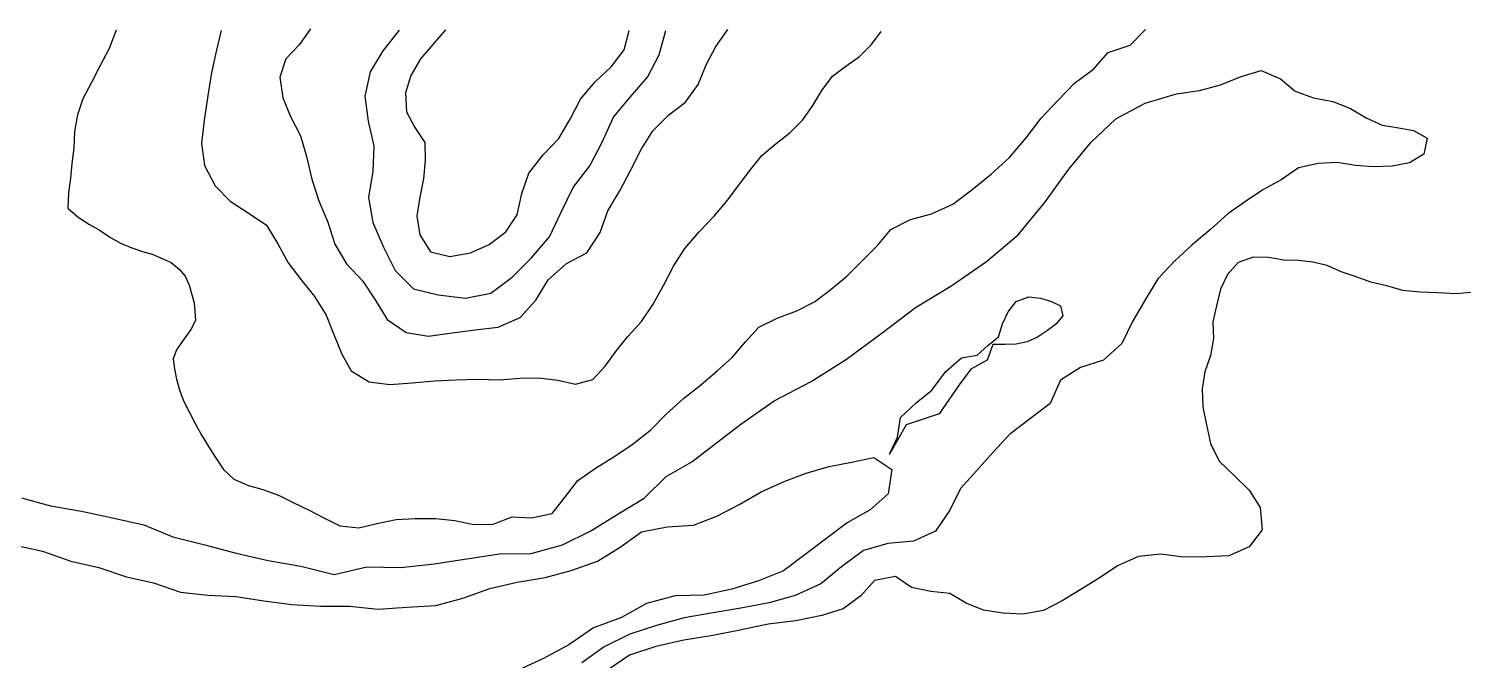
# Model space of a CAD drawing. Extents: x -717078 to -714996, y -984638 to -983998.
# Drawn here: x -716022.4 to -715612.7, y -984179.9 to -983999.5 of the extents above; entities that cross this region are included whole.
import ezdxf

# ---------------------------------------------------------------- set-up
doc = ezdxf.new("R2010")
doc.units = 0
doc.layers.add('contour_lines', color=1, linetype='CONTINUOUS')

msp = doc.modelspace()

# ---------------------------------------------------------------- linework, layer by layer
at = {"layer": 'contour_lines', "color": 1}
for p, q in [((-715997.418, -983999.897, 276), (-715999.418, -984005.169, 276)), ((-715967.393, -983999.987, 277), (-715968.957, -984006.376, 277)), ((-715941.913, -983999.481, 278), (-715945.053, -984004.022, 278)), ((-715916.589, -983999.929, 279), (-715921.255, -984005.761, 279)), ((-715903.35, -983999.839, 280), (-715906.967, -984003.967, 280)), ((-715852.378, -984005.538, 280), (-715850.876, -984000, 280)), ((-715842.291, -984006.913, 279), (-715840.429, -984000, 279)), ((-715826.148, -984004.608, 278), (-715822.699, -983999.68, 278)), ((-715781.695, -984003.959, 277), (-715778.98, -984000.257, 277)), ((-715707.859, -984004.184, 276), (-715703.472, -983999.723, 276)), ((-715999.418, -984005.169, 276), (-716002.043, -984010.182, 276)), ((-715945.053, -984004.022, 278), (-715948.928, -984008.113, 278)), ((-715921.255, -984005.761, 279), (-715924.845, -984011.815, 279)), ((-715906.967, -984003.967, 280), (-715910.511, -984008.083, 280)), ((-715856.022, -984010.343, 280), (-715852.378, -984005.538, 280)), ((-715828.958, -984009.836, 278), (-715826.148, -984004.608, 278)), ((-715785.116, -984007.457, 277), (-715781.695, -984003.959, 277)), ((-715714.084, -984006.284, 276), (-715707.859, -984004.184, 276)), ((-716002.043, -984010.182, 276), (-716004.483, -984014.829, 276)), ((-715968.957, -984006.376, 277), (-715970.3, -984012.533, 277)), ((-715948.928, -984008.113, 278), (-715950.624, -984013.35, 278)), ((-715910.511, -984008.083, 280), (-715913.248, -984012.867, 280)), ((-715845.641, -984013.315, 279), (-715842.291, -984006.913, 279)), ((-715831.234, -984015.461, 278), (-715828.958, -984009.836, 278)), ((-715792.851, -984013.055, 277), (-715789.001, -984010.177, 277)), ((-715789.001, -984010.177, 277), (-715785.116, -984007.457, 277)), ((-715718.283, -984011.065, 276), (-715714.084, -984006.284, 276)), ((-715970.3, -984012.533, 277), (-715971.35, -984019.273, 277)), ((-715950.624, -984013.35, 278), (-715949.824, -984019.212, 278)), ((-715924.845, -984011.815, 279), (-715926.375, -984018.76, 279)), ((-715913.248, -984012.867, 280), (-715914.774, -984017.812, 280)), ((-715860.592, -984014.662, 280), (-715856.022, -984010.343, 280)), ((-715850.602, -984019.023, 279), (-715845.641, -984013.315, 279)), ((-715795.885, -984017.18, 277), (-715792.851, -984013.055, 277)), ((-715723.745, -984015.063, 276), (-715718.283, -984011.065, 276)), ((-715682.057, -984015.539, 275), (-715676.161, -984013.133, 275)), ((-715676.161, -984013.133, 275), (-715670.468, -984011.432, 275)), ((-715670.468, -984011.432, 275), (-715664.951, -984013.771, 275)), ((-715664.951, -984013.771, 275), (-715660.687, -984017.311, 275)), ((-716004.483, -984014.829, 276), (-716006.942, -984019.536, 276)), ((-715914.774, -984017.812, 280), (-715914.52, -984023.221, 280)), ((-715864.779, -984019.589, 280), (-715860.592, -984014.662, 280)), ((-715834.796, -984020.512, 278), (-715831.234, -984015.461, 278)), ((-715798.48, -984021.386, 277), (-715795.885, -984017.18, 277)), ((-715728.408, -984019.876, 276), (-715723.745, -984015.063, 276)), ((-715703.51, -984020.79, 275), (-715694.649, -984018.045, 275)), ((-715694.649, -984018.045, 275), (-715688.062, -984017.175, 275)), ((-715688.062, -984017.175, 275), (-715682.057, -984015.539, 275)), ((-715660.687, -984017.311, 275), (-715655.44, -984019.187, 275)), ((-716006.942, -984019.536, 276), (-716008.481, -984024.116, 276)), ((-715971.35, -984019.273, 277), (-715972.26, -984025.636, 277)), ((-715949.824, -984019.212, 278), (-715947.598, -984024.517, 278)), ((-715926.375, -984018.76, 279), (-715925.402, -984025.851, 279)), ((-715867.612, -984025.121, 280), (-715864.779, -984019.589, 280)), ((-715855.393, -984024.773, 279), (-715850.602, -984019.023, 279)), ((-715839.566, -984024.05, 278), (-715834.796, -984020.512, 278)), ((-715801.33, -984025.506, 277), (-715798.48, -984021.386, 277)), ((-715733.215, -984025.085, 276), (-715728.408, -984019.876, 276)), ((-715711.909, -984025.213, 275), (-715703.51, -984020.79, 275)), ((-715655.44, -984019.187, 275), (-715650.009, -984020.252, 275)), ((-715650.009, -984020.252, 275), (-715644.955, -984022.252, 275)), ((-715644.955, -984022.252, 275), (-715640.423, -984024.942, 275)), ((-716008.481, -984024.116, 276), (-716009.285, -984028.813, 276)), ((-715972.26, -984025.636, 277), (-715973.033, -984032.29, 277)), ((-715947.598, -984024.517, 278), (-715944.786, -984030.063, 278)), ((-715925.402, -984025.851, 279), (-715923.837, -984033.048, 279)), ((-715914.52, -984023.221, 280), (-715912.14, -984027.686, 280)), ((-715870.948, -984030.856, 280), (-715867.612, -984025.121, 280)), ((-715858.618, -984031.874, 279), (-715855.393, -984024.773, 279)), ((-715844.179, -984028.652, 278), (-715839.566, -984024.05, 278)), ((-715804.931, -984029.131, 277), (-715801.33, -984025.506, 277)), ((-715737.55, -984030.639, 276), (-715733.215, -984025.085, 276)), ((-715718.955, -984031.872, 275), (-715711.909, -984025.213, 275)), ((-715640.423, -984024.942, 275), (-715635.846, -984027.049, 275)), ((-716009.285, -984028.813, 276), (-716009.525, -984033.498, 276)), ((-715944.786, -984030.063, 278), (-715943.039, -984036.025, 278)), ((-715912.14, -984027.686, 280), (-715909.214, -984031.945, 280)), ((-715847.517, -984033.998, 278), (-715844.179, -984028.652, 278)), ((-715808.959, -984032.322, 277), (-715804.931, -984029.131, 277)), ((-715742.343, -984036.239, 276), (-715737.55, -984030.639, 276)), ((-715635.846, -984027.049, 275), (-715631.15, -984027.767, 275)), ((-715631.15, -984027.767, 275), (-715626.886, -984028.546, 275)), ((-715626.886, -984028.546, 275), (-715623.052, -984030.758, 275)), ((-716009.525, -984033.498, 276), (-716010.086, -984037.993, 276)), ((-715973.033, -984032.29, 277), (-715972.133, -984038.517, 277)), ((-715923.837, -984033.048, 279), (-715924.107, -984040.225, 279)), ((-715909.214, -984031.945, 280), (-715909.113, -984037.012, 280)), ((-715875.486, -984035.524, 280), (-715870.948, -984030.856, 280)), ((-715862.166, -984038.641, 279), (-715858.618, -984031.874, 279)), ((-715850.568, -984039.949, 278), (-715847.517, -984033.998, 278)), ((-715813.057, -984035.745, 277), (-715808.959, -984032.322, 277)), ((-715725.35, -984039.635, 275), (-715718.955, -984031.872, 275)), ((-715623.052, -984030.758, 275), (-715623.985, -984035.316, 275)), ((-716010.086, -984037.993, 276), (-716010.476, -984042.217, 276)), ((-715972.133, -984038.517, 277), (-715969.158, -984044.363, 277)), ((-715943.039, -984036.025, 278), (-715941.55, -984042.476, 278)), ((-715909.113, -984037.012, 280), (-715909.598, -984042.379, 280)), ((-715879.519, -984040.745, 280), (-715875.486, -984035.524, 280)), ((-715866.861, -984044.84, 279), (-715862.166, -984038.641, 279)), ((-715816.423, -984039.954, 277), (-715813.057, -984035.745, 277)), ((-715747.501, -984041.016, 276), (-715742.343, -984036.239, 276)), ((-715654.168, -984037.991, 275), (-715659.797, -984039.242, 275)), ((-715648.711, -984037.719, 275), (-715654.168, -984037.991, 275)), ((-715643.446, -984038.549, 275), (-715648.711, -984037.719, 275)), ((-715638.215, -984038.973, 275), (-715643.446, -984038.549, 275)), ((-715633.061, -984038.763, 275), (-715638.215, -984038.973, 275)), ((-715628.105, -984037.811, 275), (-715633.061, -984038.763, 275)), ((-715623.985, -984035.316, 275), (-715628.105, -984037.811, 275)), ((-716010.476, -984042.217, 276), (-716010.985, -984046.363, 276)), ((-715941.55, -984042.476, 278), (-715939.509, -984048.693, 278)), ((-715924.107, -984040.225, 279), (-715925.338, -984047.679, 279)), ((-715909.598, -984042.379, 280), (-715910.652, -984047.599, 280)), ((-715881.518, -984046.603, 280), (-715879.519, -984040.745, 280)), ((-715853.49, -984045.573, 278), (-715850.568, -984039.949, 278)), ((-715819.694, -984044.285, 277), (-715816.423, -984039.954, 277)), ((-715753.039, -984045.506, 276), (-715747.501, -984041.016, 276)), ((-715732.279, -984049.181, 275), (-715725.35, -984039.635, 275)), ((-715664.691, -984042.659, 275), (-715669.974, -984045.486, 275)), ((-715659.797, -984039.242, 275), (-715664.691, -984042.659, 275)), ((-716010.985, -984046.363, 276), (-716011.18, -984050.713, 276)), ((-715969.158, -984044.363, 277), (-715964.799, -984048.765, 277)), ((-715882.871, -984052.643, 280), (-715881.518, -984046.603, 280)), ((-715870.359, -984051.924, 279), (-715866.861, -984044.84, 279)), ((-715857.015, -984051.52, 278), (-715853.49, -984045.573, 278)), ((-715822.986, -984048.711, 277), (-715819.694, -984044.285, 277)), ((-715758.439, -984049.605, 276), (-715753.039, -984045.506, 276)), ((-715669.974, -984045.486, 275), (-715674.937, -984048.885, 275)), ((-716011.18, -984050.713, 276), (-716008.284, -984053.285, 276)), ((-715964.799, -984048.765, 277), (-715959.424, -984052.253, 277)), ((-715939.509, -984048.693, 278), (-715936.966, -984054.722, 278)), ((-715925.338, -984047.679, 279), (-715924.1, -984054.872, 279)), ((-715910.652, -984047.599, 280), (-715911.513, -984053.021, 280)), ((-715826.729, -984053.109, 277), (-715822.986, -984048.711, 277)), ((-715764.592, -984052.339, 276), (-715758.439, -984049.605, 276)), ((-715739.854, -984058.326, 275), (-715732.279, -984049.181, 275)), ((-715674.937, -984048.885, 275), (-715679.974, -984052.361, 275)), ((-716008.284, -984053.285, 276), (-716005.049, -984055.441, 276)), ((-715959.424, -984052.253, 277), (-715954.453, -984055.635, 277)), ((-715936.966, -984054.722, 278), (-715934.978, -984061.051, 278)), ((-715924.1, -984054.872, 279), (-715921.084, -984061.852, 279)), ((-715911.513, -984053.021, 280), (-715910.688, -984058.333, 280)), ((-715886.101, -984057.531, 280), (-715882.871, -984052.643, 280)), ((-715873.632, -984058.918, 279), (-715870.359, -984051.924, 279)), ((-715859.184, -984057.738, 278), (-715857.015, -984051.52, 278)), ((-715830.937, -984057.536, 277), (-715826.729, -984053.109, 277)), ((-715776.16, -984056.877, 276), (-715770.563, -984053.998, 276)), ((-715770.563, -984053.998, 276), (-715764.592, -984052.339, 276)), ((-715679.974, -984052.361, 275), (-715684.811, -984056.704, 275)), ((-716005.049, -984055.441, 276), (-716002.011, -984057.113, 276)), ((-716002.011, -984057.113, 276), (-715999.007, -984059.16, 276)), ((-715999.007, -984059.16, 276), (-715995.931, -984060.809, 276)), ((-715954.453, -984055.635, 277), (-715951.221, -984060.94, 277)), ((-715910.688, -984058.333, 280), (-715907.593, -984063.23, 280)), ((-715890.862, -984061.099, 280), (-715886.101, -984057.531, 280)), ((-715878.804, -984064.899, 279), (-715873.632, -984058.918, 279)), ((-715863.007, -984063.488, 278), (-715859.184, -984057.738, 278)), ((-715834.999, -984062.297, 277), (-715830.937, -984057.536, 277)), ((-715780.018, -984061.38, 276), (-715776.16, -984056.877, 276)), ((-715748.872, -984065.986, 275), (-715739.854, -984058.326, 275)), ((-715684.811, -984056.704, 275), (-715690.107, -984061.202, 275)), ((-715995.931, -984060.809, 276), (-715992.929, -984062.065, 276)), ((-715992.929, -984062.065, 276), (-715989.902, -984063.116, 276)), ((-715989.902, -984063.116, 276), (-715987.09, -984063.863, 276)), ((-715951.221, -984060.94, 277), (-715948.269, -984066.372, 277)), ((-715934.978, -984061.051, 278), (-715931.638, -984066.66, 278)), ((-715921.084, -984061.852, 279), (-715917.754, -984068.515, 279)), ((-715907.593, -984063.23, 280), (-715902.123, -984064.578, 280)), ((-715896.2, -984063.537, 280), (-715890.862, -984061.099, 280)), ((-715868.811, -984066.533, 278), (-715863.007, -984063.488, 278)), ((-715838.28, -984067.297, 277), (-715834.999, -984062.297, 277)), ((-715784.274, -984065.732, 276), (-715780.018, -984061.38, 276)), ((-715690.107, -984061.202, 275), (-715695.08, -984065.766, 275)), ((-715987.09, -984063.863, 276), (-715984.238, -984065.093, 276)), ((-715984.238, -984065.093, 276), (-715981.697, -984066.265, 276)), ((-715981.697, -984066.265, 276), (-715979.359, -984068.144, 276)), ((-715948.269, -984066.372, 277), (-715944.614, -984071.176, 277)), ((-715931.638, -984066.66, 278), (-715926.912, -984071.613, 278)), ((-715902.123, -984064.578, 280), (-715896.2, -984063.537, 280)), ((-715884.315, -984070.41, 279), (-715878.804, -984064.899, 279)), ((-715874.003, -984071.227, 278), (-715868.811, -984066.533, 278)), ((-715841.096, -984072.792, 277), (-715838.28, -984067.297, 277)), ((-715788.742, -984070.129, 276), (-715784.274, -984065.732, 276)), ((-715758.736, -984072.825, 275), (-715748.872, -984065.986, 275)), ((-715695.08, -984065.766, 275), (-715699.903, -984070.959, 275)), ((-715676.973, -984066.261, 276), (-715680.008, -984069.659, 276)), ((-715672.754, -984064.754, 276), (-715676.973, -984066.261, 276)), ((-715668.325, -984064.875, 276), (-715672.754, -984064.754, 276)), ((-715663.957, -984065.578, 276), (-715668.325, -984064.875, 276)), ((-715659.653, -984065.726, 276), (-715663.957, -984065.578, 276)), ((-715655.667, -984066.212, 276), (-715659.653, -984065.726, 276)), ((-715651.549, -984067.147, 276), (-715655.667, -984066.212, 276)), ((-715647.542, -984068.931, 276), (-715651.549, -984067.147, 276)), ((-715979.359, -984068.144, 276), (-715977.729, -984070.176, 276)), ((-715977.729, -984070.176, 276), (-715976.547, -984072.727, 276)), ((-715944.614, -984071.176, 277), (-715940.745, -984075.946, 277)), ((-715926.912, -984071.613, 278), (-715923.411, -984076.953, 278)), ((-715917.754, -984068.515, 279), (-715912.515, -984073.805, 279)), ((-715890.448, -984075.057, 279), (-715884.315, -984070.41, 279)), ((-715877.594, -984077.027, 278), (-715874.003, -984071.227, 278)), ((-715793.187, -984073.909, 276), (-715788.742, -984070.129, 276)), ((-715699.903, -984070.959, 275), (-715703.539, -984076.954, 275)), ((-715680.008, -984069.659, 276), (-715681.999, -984073.874, 276)), ((-715643.317, -984070.365, 276), (-715647.542, -984068.931, 276)), ((-715639.067, -984071.873, 276), (-715643.317, -984070.365, 276)), ((-715976.547, -984072.727, 276), (-715975.854, -984075.119, 276)), ((-715975.854, -984075.119, 276), (-715975.146, -984077.746, 276)), ((-715912.515, -984073.805, 279), (-715905.453, -984075.525, 279)), ((-715905.453, -984075.525, 279), (-715897.668, -984076.479, 279)), ((-715897.668, -984076.479, 279), (-715890.448, -984075.057, 279)), ((-715844.003, -984078.166, 277), (-715841.096, -984072.792, 277)), ((-715797.971, -984077.543, 276), (-715793.187, -984073.909, 276)), ((-715769.165, -984079.164, 275), (-715758.736, -984072.825, 275)), ((-715681.999, -984073.874, 276), (-715683.168, -984078.685, 276)), ((-715634.556, -984072.924, 276), (-715639.067, -984071.873, 276)), ((-715629.955, -984074.273, 276), (-715634.556, -984072.924, 276)), ((-715625.002, -984074.701, 276), (-715629.955, -984074.273, 276)), ((-715620.094, -984074.966, 276), (-715625.002, -984074.701, 276)), ((-715614.753, -984075.244, 276), (-715620.094, -984074.966, 276)), ((-715609.433, -984074.749, 276), (-715614.753, -984075.244, 276)), ((-715975.146, -984077.746, 276), (-715974.976, -984080.126, 276)), ((-715940.745, -984075.946, 277), (-715937.417, -984081.347, 277)), ((-715923.411, -984076.953, 278), (-715920.009, -984082.564, 278)), ((-715882.005, -984081.975, 278), (-715877.594, -984077.027, 278)), ((-715847.404, -984083.081, 277), (-715844.003, -984078.166, 277)), ((-715802.996, -984080.092, 276), (-715797.971, -984077.543, 276)), ((-715779.038, -984086.686, 275), (-715769.165, -984079.164, 275)), ((-715742.667, -984080.346, 274), (-715740.35, -984077.429, 274)), ((-715740.35, -984077.429, 274), (-715736.772, -984076.096, 274)), ((-715736.772, -984076.096, 274), (-715733.489, -984076.409, 274)), ((-715733.489, -984076.409, 274), (-715730.313, -984077.365, 274)), ((-715730.313, -984077.365, 274), (-715727.716, -984078.606, 274)), ((-715727.716, -984078.606, 274), (-715727.077, -984081.471, 274)), ((-715703.539, -984076.954, 275), (-715707.193, -984083.131, 275)), ((-715683.168, -984078.685, 276), (-715684.279, -984083.256, 276)), ((-715974.773, -984082.74, 276), (-715975.87, -984085.124, 276)), ((-715974.976, -984080.126, 276), (-715974.773, -984082.74, 276)), ((-715937.417, -984081.347, 277), (-715935.208, -984086.878, 277)), ((-715920.009, -984082.564, 278), (-715914.603, -984086.215, 278)), ((-715888.308, -984084.774, 278), (-715882.005, -984081.975, 278)), ((-715851.292, -984087.371, 277), (-715847.404, -984083.081, 277)), ((-715813.867, -984084.745, 276), (-715808.675, -984082.143, 276)), ((-715808.675, -984082.143, 276), (-715802.996, -984080.092, 276)), ((-715745.445, -984087.477, 274), (-715744.302, -984083.762, 274)), ((-715744.302, -984083.762, 274), (-715742.667, -984080.346, 274)), ((-715729.067, -984083.853, 274), (-715731.482, -984085.697, 274)), ((-715727.077, -984081.471, 274), (-715729.067, -984083.853, 274)), ((-715707.193, -984083.131, 275), (-715710.206, -984089.424, 275)), ((-715684.279, -984083.256, 276), (-715684.039, -984088.011, 276)), ((-715977.178, -984087.036, 276), (-715978.701, -984089.082, 276)), ((-715975.87, -984085.124, 276), (-715977.178, -984087.036, 276)), ((-715935.208, -984086.878, 277), (-715932.945, -984092.442, 277)), ((-715914.603, -984086.215, 278), (-715908.243, -984087.269, 278)), ((-715908.243, -984087.269, 278), (-715901.478, -984086.344, 278)), ((-715901.478, -984086.344, 278), (-715894.897, -984085.538, 278)), ((-715894.897, -984085.538, 278), (-715888.308, -984084.774, 278)), ((-715854.687, -984091.733, 277), (-715851.292, -984087.371, 277)), ((-715817.663, -984088.93, 276), (-715813.867, -984084.745, 276)), ((-715788.801, -984093.925, 275), (-715779.038, -984086.686, 275)), ((-715748.526, -984089.932, 274), (-715745.445, -984087.477, 274)), ((-715734.303, -984087.585, 274), (-715737.235, -984088.93, 274)), ((-715731.482, -984085.697, 274), (-715734.303, -984087.585, 274)), ((-715684.039, -984088.011, 276), (-715684.942, -984092.808, 276)), ((-715980.156, -984091.218, 276), (-715981.128, -984093.797, 276)), ((-715978.701, -984089.082, 276), (-715980.156, -984091.218, 276)), ((-715857.75, -984095.845, 277), (-715854.687, -984091.733, 277)), ((-715821.451, -984093.425, 276), (-715817.663, -984088.93, 276)), ((-715751.483, -984092.773, 274), (-715748.526, -984089.932, 274)), ((-715747.068, -984089.676, 274), (-715748.668, -984094.203, 274)), ((-715743.516, -984089.672, 274), (-715747.068, -984089.676, 274)), ((-715740.41, -984089.548, 274), (-715743.516, -984089.672, 274)), ((-715737.235, -984088.93, 274), (-715740.41, -984089.548, 274)), ((-715710.206, -984089.424, 275), (-715715.438, -984094.131, 275)), ((-715981.128, -984093.797, 276), (-715980.782, -984096.634, 276)), ((-715932.945, -984092.442, 277), (-715930.263, -984097.233, 277)), ((-715861.324, -984099.725, 277), (-715857.75, -984095.845, 277)), ((-715825.776, -984097.251, 276), (-715821.451, -984093.425, 276)), ((-715798.975, -984100.252, 275), (-715788.801, -984093.925, 275)), ((-715760.537, -984097.53, 274), (-715755.962, -984093.539, 274)), ((-715755.962, -984093.539, 274), (-715751.483, -984092.773, 274)), ((-715748.668, -984094.203, 274), (-715753.295, -984096.712, 274)), ((-715721.994, -984096.25, 275), (-715727.704, -984099.9, 275)), ((-715715.438, -984094.131, 275), (-715721.994, -984096.25, 275)), ((-715684.942, -984092.808, 276), (-715686.527, -984097.463, 276)), ((-715980.782, -984096.634, 276), (-715980.199, -984099.622, 276)), ((-715980.199, -984099.622, 276), (-715979.346, -984102.656, 276)), ((-715930.263, -984097.233, 277), (-715925.153, -984100.321, 277)), ((-715925.153, -984100.321, 277), (-715919.272, -984101.14, 277)), ((-715912.857, -984100.642, 277), (-715906.535, -984100.098, 277)), ((-715906.535, -984100.098, 277), (-715900.331, -984099.776, 277)), ((-715900.331, -984099.776, 277), (-715894.154, -984099.579, 277)), ((-715894.154, -984099.579, 277), (-715887.992, -984099.825, 277)), ((-715887.992, -984099.825, 277), (-715882.076, -984099.258, 277)), ((-715882.076, -984099.258, 277), (-715876.697, -984099.176, 277)), ((-715876.697, -984099.176, 277), (-715871.311, -984099.864, 277)), ((-715871.311, -984099.864, 277), (-715866.227, -984101.023, 277)), ((-715866.227, -984101.023, 277), (-715861.324, -984099.725, 277)), ((-715830.512, -984101.302, 276), (-715825.776, -984097.251, 276)), ((-715809.47, -984105.823, 275), (-715798.975, -984100.252, 275)), ((-715764.437, -984102.764, 274), (-715760.537, -984097.53, 274)), ((-715753.295, -984096.712, 274), (-715756.684, -984101.181, 274)), ((-715727.704, -984099.9, 275), (-715730.649, -984106.5, 275)), ((-715686.527, -984097.463, 276), (-715687.258, -984102.398, 276)), ((-715979.346, -984102.656, 276), (-715978.207, -984105.826, 276)), ((-715919.272, -984101.14, 277), (-715912.857, -984100.642, 277)), ((-715835.363, -984105.155, 276), (-715830.512, -984101.302, 276)), ((-715768.989, -984106.368, 274), (-715764.437, -984102.764, 274)), ((-715756.684, -984101.181, 274), (-715762.405, -984109.451, 274)), ((-715687.258, -984102.398, 276), (-715687.075, -984107.541, 276)), ((-715978.207, -984105.826, 276), (-715976.565, -984108.94, 276)), ((-715840.291, -984109.612, 276), (-715835.363, -984105.155, 276)), ((-715819.052, -984112.477, 275), (-715809.47, -984105.823, 275)), ((-715773.404, -984110.539, 274), (-715768.989, -984106.368, 274)), ((-715730.649, -984106.5, 275), (-715736.294, -984110.851, 275)), ((-715687.075, -984107.541, 276), (-715686.086, -984112.641, 276)), ((-715976.565, -984108.94, 276), (-715974.805, -984112.266, 276)), ((-715974.805, -984112.266, 276), (-715973.123, -984115.438, 276)), ((-715844.833, -984114.118, 276), (-715840.291, -984109.612, 276)), ((-715825.929, -984117.815, 275), (-715819.052, -984112.477, 275)), ((-715771.822, -984112.606, 274), (-715776.579, -984120.992, 274)), ((-715774.309, -984116.113, 274), (-715773.404, -984110.539, 274)), ((-715762.405, -984109.451, 274), (-715771.822, -984112.606, 274)), ((-715736.294, -984110.851, 275), (-715742.202, -984115.307, 275)), ((-715686.086, -984112.641, 276), (-715684.939, -984117.988, 276)), ((-715973.123, -984115.438, 276), (-715971.073, -984118.808, 276)), ((-715850.058, -984118.239, 276), (-715844.833, -984114.118, 276)), ((-715776.579, -984120.992, 274), (-715774.309, -984116.113, 274)), ((-715742.202, -984115.307, 275), (-715746.921, -984120.477, 275)), ((-715971.073, -984118.808, 276), (-715969.032, -984121.983, 276)), ((-715855.272, -984121.806, 276), (-715850.058, -984118.239, 276)), ((-715833.037, -984123.172, 275), (-715825.929, -984117.815, 275)), ((-715746.921, -984120.477, 275), (-715751.73, -984125.808, 275)), ((-715684.939, -984117.988, 276), (-715682.449, -984123.011, 276)), ((-715969.032, -984121.983, 276), (-715966.749, -984125.393, 276)), ((-715860.549, -984125.046, 276), (-715855.272, -984121.806, 276)), ((-715840.381, -984127.435, 275), (-715833.037, -984123.172, 275)), ((-715800.368, -984126.421, 274), (-715793.752, -984124.572, 274)), ((-715793.752, -984124.572, 274), (-715787.416, -984123.334, 274)), ((-715787.416, -984123.334, 274), (-715781.05, -984121.996, 274)), ((-715781.05, -984121.996, 274), (-715775.909, -984125.38, 274)), ((-715682.449, -984123.011, 276), (-715678.166, -984127.116, 276)), ((-715966.749, -984125.393, 276), (-715963.799, -984128.17, 276)), ((-715963.799, -984128.17, 276), (-715959.605, -984129.927, 276)), ((-715869.393, -984133.441, 276), (-715865.599, -984128.574, 276)), ((-715865.599, -984128.574, 276), (-715860.549, -984125.046, 276)), ((-715846.602, -984133.59, 275), (-715840.381, -984127.435, 275)), ((-715813.168, -984131.771, 274), (-715806.656, -984128.868, 274)), ((-715806.656, -984128.868, 274), (-715800.368, -984126.421, 274)), ((-715775.909, -984125.38, 274), (-715776.908, -984132.388, 274)), ((-715751.73, -984125.808, 275), (-715756.271, -984130.805, 275)), ((-715678.166, -984127.116, 276), (-715673.843, -984131.281, 276)), ((-715959.605, -984129.927, 276), (-715955.469, -984131.117, 276)), ((-715955.469, -984131.117, 276), (-715951.041, -984132.77, 276)), ((-715951.041, -984132.77, 276), (-715946.833, -984134.773, 276)), ((-715819.334, -984135.284, 274), (-715813.168, -984131.771, 274)), ((-715776.908, -984132.388, 274), (-715782.105, -984136.96, 274)), ((-715756.271, -984130.805, 275), (-715759.376, -984137.029, 275)), ((-715673.843, -984131.281, 276), (-715670.739, -984136.269, 276)), ((-716024.43, -984133.493, 275), (-716016.119, -984135.743, 275)), ((-716016.119, -984135.743, 275), (-716007.268, -984137.278, 275)), ((-715946.833, -984134.773, 276), (-715942.452, -984136.961, 276)), ((-715942.452, -984136.961, 276), (-715937.941, -984139.285, 276)), ((-715872.923, -984137.994, 276), (-715869.393, -984133.441, 276)), ((-715854.358, -984138.202, 275), (-715846.602, -984133.59, 275)), ((-715825.667, -984138.623, 274), (-715819.334, -984135.284, 274)), ((-715782.105, -984136.96, 274), (-715788.62, -984140.611, 274)), ((-715759.376, -984137.029, 275), (-715763.408, -984143.036, 275)), ((-715670.739, -984136.269, 276), (-715670.164, -984142.588, 276)), ((-716007.268, -984137.278, 275), (-715998.46, -984139.193, 275)), ((-715998.46, -984139.193, 275), (-715989.477, -984141.161, 275)), ((-715989.477, -984141.161, 275), (-715981.169, -984144.617, 275)), ((-715937.941, -984139.285, 276), (-715933.53, -984141.473, 276)), ((-715928.106, -984142.01, 276), (-715922.948, -984140.84, 276)), ((-715922.948, -984140.84, 276), (-715917.414, -984139.704, 276)), ((-715917.414, -984139.704, 276), (-715912, -984139.392, 276)), ((-715912, -984139.392, 276), (-715906.234, -984139.354, 276)), ((-715906.234, -984139.354, 276), (-715900.716, -984139.927, 276)), ((-715900.716, -984139.927, 276), (-715895.242, -984141.147, 276)), ((-715895.242, -984141.147, 276), (-715889.767, -984140.976, 276)), ((-715889.767, -984140.976, 276), (-715884.325, -984138.923, 276)), ((-715884.325, -984138.923, 276), (-715878.779, -984139.174, 276)), ((-715878.779, -984139.174, 276), (-715872.923, -984137.994, 276)), ((-715861.808, -984142.956, 275), (-715854.358, -984138.202, 275)), ((-715840.089, -984141.805, 274), (-715832.517, -984141.266, 274)), ((-715832.517, -984141.266, 274), (-715825.667, -984138.623, 274)), ((-715788.62, -984140.611, 274), (-715794.454, -984145.041, 274)), ((-715981.169, -984144.617, 275), (-715972.096, -984146.901, 275)), ((-715933.53, -984141.473, 276), (-715928.106, -984142.01, 276)), ((-715869.916, -984146.886, 275), (-715861.808, -984142.956, 275)), ((-715853.517, -984147.586, 274), (-715847.423, -984143.158, 274)), ((-715847.423, -984143.158, 274), (-715840.089, -984141.805, 274)), ((-715794.454, -984145.041, 274), (-715800.608, -984149.707, 274)), ((-715763.408, -984143.036, 275), (-715769.736, -984145.867, 275)), ((-715670.164, -984142.588, 276), (-715673.877, -984147.466, 276)), ((-716026.673, -984146.899, 274), (-716018.442, -984148.678, 274)), ((-716018.442, -984148.678, 274), (-716010.308, -984151.594, 274)), ((-715972.096, -984146.901, 275), (-715963.174, -984149.301, 275)), ((-715963.174, -984149.301, 275), (-715953.96, -984151.357, 275)), ((-715897.246, -984150.917, 275), (-715887.887, -984149.504, 275)), ((-715887.887, -984149.504, 275), (-715878.851, -984149.408, 275)), ((-715878.851, -984149.408, 275), (-715869.916, -984146.886, 275)), ((-715859.971, -984151.575, 274), (-715853.517, -984147.586, 274)), ((-715783.977, -984148.571, 275), (-715790.265, -984153.178, 275)), ((-715777.013, -984146.49, 275), (-715783.977, -984148.571, 275)), ((-715769.736, -984145.867, 275), (-715777.013, -984146.49, 275)), ((-715673.877, -984147.466, 276), (-715679.616, -984150.058, 276)), ((-716010.308, -984151.594, 274), (-716002.309, -984153.349, 274)), ((-716002.309, -984153.349, 274), (-715994.447, -984156.091, 274)), ((-715953.96, -984151.357, 275), (-715944.657, -984152.965, 275)), ((-715944.657, -984152.965, 275), (-715935.125, -984155.366, 275)), ((-715935.125, -984155.366, 275), (-715925.809, -984153.196, 275)), ((-715925.809, -984153.196, 275), (-715916.154, -984153.397, 275)), ((-715916.154, -984153.397, 275), (-715906.601, -984152.291, 275)), ((-715906.601, -984152.291, 275), (-715897.246, -984150.917, 275)), ((-715867.456, -984154.247, 274), (-715859.971, -984151.575, 274)), ((-715800.608, -984149.707, 274), (-715806.788, -984154.304, 274)), ((-715790.265, -984153.178, 275), (-715796.185, -984158.062, 275)), ((-715711.439, -984152.916, 276), (-715716.734, -984156.418, 276)), ((-715705.462, -984150.281, 276), (-715711.439, -984152.916, 276)), ((-715699.149, -984149.604, 276), (-715705.462, -984150.281, 276)), ((-715692.566, -984150.43, 276), (-715699.149, -984149.604, 276)), ((-715686.025, -984150.315, 276), (-715692.566, -984150.43, 276)), ((-715679.616, -984150.058, 276), (-715686.025, -984150.315, 276)), ((-715994.447, -984156.091, 274), (-715986.782, -984157.737, 274)), ((-715890.706, -984159.398, 274), (-715882.901, -984157.547, 274)), ((-715882.901, -984157.547, 274), (-715874.934, -984156.254, 274)), ((-715874.934, -984156.254, 274), (-715867.456, -984154.247, 274)), ((-715813.982, -984157.209, 274), (-715821.587, -984159.58, 274)), ((-715806.788, -984154.304, 274), (-715813.982, -984157.209, 274)), ((-715780.849, -984157.066, 276), (-715784.769, -984161.492, 276)), ((-715774.863, -984155.909, 276), (-715780.849, -984157.066, 276)), ((-715770.309, -984159.142, 276), (-715774.863, -984155.909, 276)), ((-715716.734, -984156.418, 276), (-715722.116, -984159.755, 276)), ((-715986.782, -984157.737, 274), (-715979.005, -984160.415, 274)), ((-715979.005, -984160.415, 274), (-715971.206, -984161.325, 274)), ((-715971.206, -984161.325, 274), (-715963.183, -984161.645, 274)), ((-715963.183, -984161.645, 274), (-715955.258, -984162.922, 274)), ((-715898.377, -984162.118, 274), (-715890.706, -984159.398, 274)), ((-715837.736, -984161.505, 274), (-715845.92, -984163.64, 274)), ((-715829.499, -984161.279, 274), (-715837.736, -984161.505, 274)), ((-715821.587, -984159.58, 274), (-715829.499, -984161.279, 274)), ((-715803.527, -984161.417, 275), (-715810.922, -984163.489, 275)), ((-715796.185, -984158.062, 275), (-715803.527, -984161.417, 275)), ((-715784.769, -984161.492, 276), (-715789.83, -984165.203, 276)), ((-715764.733, -984160.287, 276), (-715770.309, -984159.142, 276)), ((-715759.344, -984160.805, 276), (-715764.733, -984160.287, 276)), ((-715754.65, -984163.537, 276), (-715759.344, -984160.805, 276)), ((-715722.116, -984159.755, 276), (-715727.213, -984162.862, 276)), ((-715955.258, -984162.922, 274), (-715947.237, -984163.962, 274)), ((-715947.237, -984163.962, 274), (-715938.955, -984164.459, 274)), ((-715938.955, -984164.459, 274), (-715930.74, -984164.383, 274)), ((-715930.74, -984164.383, 274), (-715922.532, -984165.297, 274)), ((-715922.532, -984165.297, 274), (-715914.406, -984164.671, 274)), ((-715914.406, -984164.671, 274), (-715906.088, -984164.21, 274)), ((-715906.088, -984164.21, 274), (-715898.377, -984162.118, 274)), ((-715845.92, -984163.64, 274), (-715853.112, -984167.708, 274)), ((-715819.018, -984164.96, 275), (-715826.904, -984166.33, 275)), ((-715810.922, -984163.489, 275), (-715819.018, -984164.96, 275)), ((-715789.83, -984165.203, 276), (-715795.877, -984167.054, 276)), ((-715749.698, -984165.531, 276), (-715754.65, -984163.537, 276)), ((-715744.115, -984166.428, 276), (-715749.698, -984165.531, 276)), ((-715732.61, -984165.666, 276), (-715738.522, -984166.699, 276)), ((-715727.213, -984162.862, 276), (-715732.61, -984165.666, 276)), ((-715853.112, -984167.708, 274), (-715861.115, -984170.649, 274)), ((-715843.108, -984169.931, 275), (-715850.728, -984172.448, 275)), ((-715835.187, -984167.765, 275), (-715843.108, -984169.931, 275)), ((-715826.904, -984166.33, 275), (-715835.187, -984167.765, 275)), ((-715811.234, -984169.537, 276), (-715819.261, -984171.309, 276)), ((-715803.327, -984168.58, 276), (-715811.234, -984169.537, 276)), ((-715795.877, -984167.054, 276), (-715803.327, -984168.58, 276)), ((-715738.522, -984166.699, 276), (-715744.115, -984166.428, 276)), ((-715861.115, -984170.649, 274), (-715868.093, -984175.433, 274)), ((-715850.728, -984172.448, 275), (-715858.018, -984176.038, 275)), ((-715835.258, -984174.111, 276), (-715843.276, -984175.921, 276)), ((-715827.038, -984172.789, 276), (-715835.258, -984174.111, 276)), ((-715819.261, -984171.309, 276), (-715827.038, -984172.789, 276)), ((-715868.093, -984175.433, 274), (-715875.533, -984179.478, 274)), ((-715858.018, -984176.038, 275), (-715864.418, -984180.608, 275)), ((-715843.276, -984175.921, 276), (-715850.813, -984178.395, 276)), ((-715875.533, -984179.478, 274), (-715883.653, -984183.162, 274)), ((-715850.813, -984178.395, 276), (-715857.353, -984182.897, 276))]:
    msp.add_line(p, q, dxfattribs=at)

doc.saveas('drawing.dxf')
